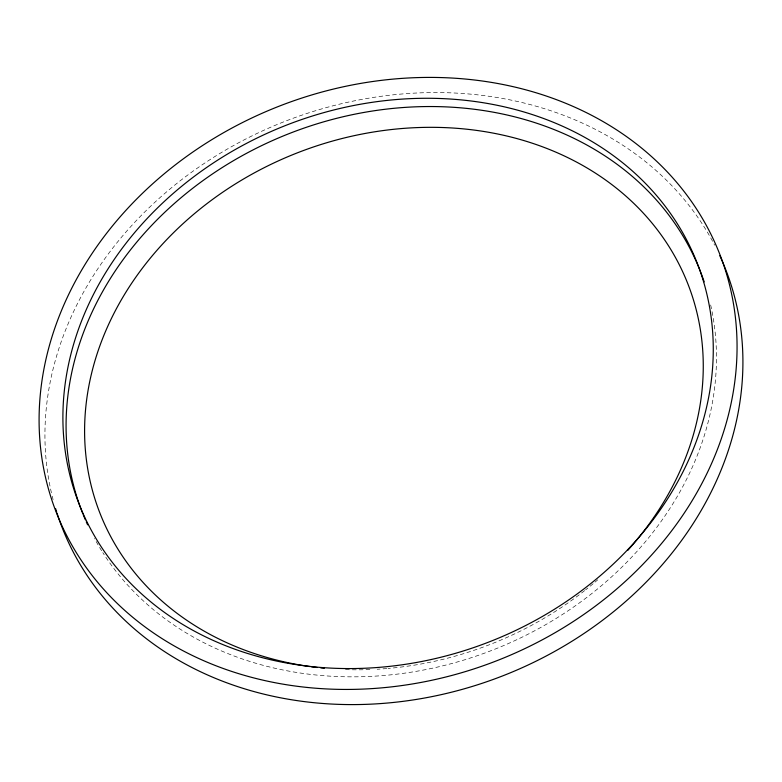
<?xml version="1.0" encoding="UTF-8"?>
<svg xmlns="http://www.w3.org/2000/svg" width="782" height="782" viewBox="0 0 782 782"><rect width="100%" height="100%" fill="white"/><g stroke="black" fill="none" stroke-linecap="round" stroke-linejoin="round"><path stroke-width="0.59" stroke-dasharray="3.91 2.93" d="M53.098 499.63A355.976 297.864 -21.1 0 1 52.238 496.218M51.426 492.797A355.976 297.864 -21.1 0 1 291.051 119.03A355.976 297.864 -21.1 0 1 714.65 245.186M597.751 579.785A315.517 264.013 -21.1 0 1 595.004 582.15M593.147 583.714A315.517 264.013 -21.1 0 1 585.62 589.853M584.662 590.606A315.517 264.013 -21.1 0 1 388.087 668.444M386.875 668.551A315.517 264.013 -21.1 0 1 377.168 669.236M369.896 669.578A315.517 264.013 -21.1 0 1 344.569 669.597M710.652 304.96A331.705 277.561 -21.1 0 1 498.046 647.916A331.705 277.561 -21.1 0 1 102.804 552.61M101.631 550.763A331.705 277.561 -21.1 0 1 94.466 538.475"/><path stroke-width="1.17" d="M719.802 255.704A355.976 297.864 -21.1 0 1 502.024 676.137A355.976 297.864 -21.1 0 1 57.018 513.119M56.656 512.005A355.976 297.864 -21.1 0 1 55.63 508.652M310.19 666.596A315.517 264.013 -21.1 0 1 111.572 318.166A315.517 264.013 -21.1 0 1 560.156 154.044A315.517 264.013 -21.1 0 1 627.711 550.43M324.305 668.268A315.517 264.013 -21.1 0 1 320.767 667.906M317.228 667.505A315.517 264.013 -21.1 0 1 311.363 666.763M82.863 513.803A331.705 277.561 -21.1 0 1 295.41 131.2A331.705 277.561 -21.1 0 1 704.181 281.843M87.604 524.82A331.705 277.561 -21.1 0 1 86.255 521.838M85.385 519.844A331.705 277.561 -21.1 0 1 83.273 514.82M307.756 687.505A355.976 297.864 -21.1 0 0 722.353 261.12A355.976 297.864 -21.1 0 0 134.113 201.639A355.976 297.864 -21.1 0 0 307.756 687.505M313.23 666.772A331.705 277.561 -21.1 0 0 699.567 269.458A331.705 277.561 -21.1 0 0 151.434 214.033A331.705 277.561 -21.1 0 0 313.23 666.772"/></g></svg>
